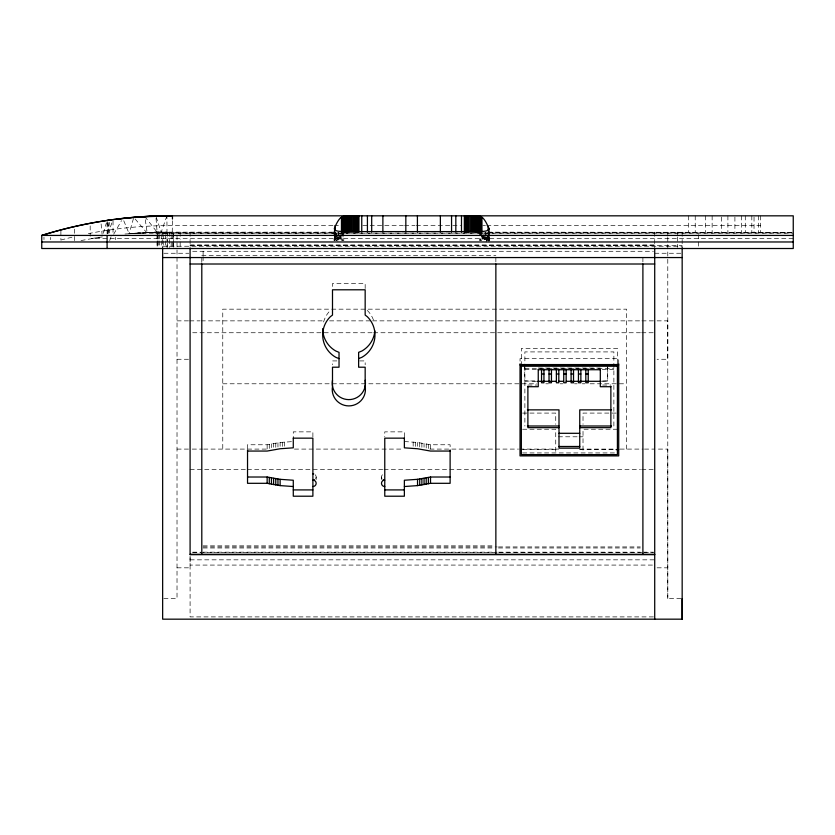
<?xml version="1.0" encoding="UTF-8"?>
<svg xmlns="http://www.w3.org/2000/svg" width="835" height="835" viewBox="0 0 835 835"><rect width="100%" height="100%" fill="white"/><g stroke="black" fill="none" stroke-linecap="round" stroke-linejoin="round"><path stroke-width="0.63" stroke-dasharray="4.17 3.13" d="M190.088 556.047L190.088 565.076L654.713 565.076M489.049 240.678L489.049 231.692M680.963 598.632L667.781 598.632L667.781 449.094L657.093 449.094M488.089 239.426L488.12 233.08M488.955 241.973L489.028 231.806L488.892 239.447M488.746 239.468L488.788 236.973M488.819 235.72L488.882 231.973M488.6 239.488L488.736 234.541M488.371 239.52L488.454 237.077M488.496 235.856L488.621 232.193M488.141 239.551L488.339 234.729M487.849 239.582L487.953 237.203M488.016 236.013L488.183 232.443M484.404 239.572L484.644 234.781M487.546 239.614L487.797 234.917M487.118 240.678L487.588 232.934M486.753 240.689L487.254 233.048M486.231 241.973L486.868 233.142M485.991 239.478L486.179 236.983M485.511 239.499L485.719 237.036M485.041 239.53L485.25 237.088M485.365 235.867L485.688 232.203M107.329 233.675L108.352 222.674M484.519 239.551L484.738 237.13M484.853 235.919L485.198 232.297M107.558 233.643L110.063 220.033M103.352 233.268L106.421 222.768M109.677 240.532L111.065 236.775M166.916 215.858L161.218 232.161L155.863 216.077L157.105 232.172L166.99 232.161L166.99 247.41M107.945 233.758L112.61 220.805M602.39 381.303L607.713 380.969L607.713 367.421M335.827 240.532L337.956 236.775M113.685 234.186L121.482 220.68M154.277 232.266L157.972 232.161M340.106 234.124L341.713 232.892M247.536 448.635L247.536 444.763L267.148 444.763L280.132 442.466L293.283 441.538M81.058 240.532L102.329 236.775M123.768 220.774L129.154 233.664L142.253 232.819M102.35 236.91L91.673 238.507L793.25 238.507M124.968 234.019L157.189 232.161L335.66 232.161M146.626 232.537L129.154 233.664L133.788 217.361L146.626 232.537L148.828 232.652M128.914 233.821L157.189 232.161L166.99 232.579L145.321 232.579L166.99 232.161L166.927 217.11M157.001 232.172L154.412 232.255L166.99 232.579L145.614 232.579L166.99 232.579L157.7 232.203M154.423 232.255L157.189 232.161L145.321 232.579L334.95 232.579M152.116 232.339L155.101 232.287M153.014 232.412L147.137 232.516L144.82 216.578L157.105 232.172M172.229 232.161L172.448 220.847M332.873 225.627L172.48 225.627A417.479 417.479 0 0 0 86.516 233.998M334.167 225.627L340.69 225.627M362.86 225.627L403.284 225.627M404.589 225.627L415.016 225.627M416.321 225.627L460.659 225.627M482.828 225.627L485.438 225.627M486.742 225.627L760.581 225.627M487.838 232.161L793.25 232.37M488.579 232.579L793.25 232.579M166.99 233.215L145.906 232.568L166.99 233.215L790.651 232.892M134.539 233.215L793.25 233.215M190.088 244.999L654.713 244.999M190.088 245.229L654.713 245.229M190.088 245.709L682.164 245.709M162.648 246.231L682.164 246.231M192.697 251.283L653.408 251.283M163.89 253.255L188.846 253.255M654.713 253.255L680.911 253.255M201.799 255.614L495.865 255.614M177.02 320.859L188.459 320.859M189.722 320.859L199.889 320.859M201.162 320.859L324.377 320.859M329.585 320.859L371.272 320.859M372.577 320.859L640.664 320.859M641.938 320.859L653.44 320.859M657.093 320.859L667.781 320.859L667.781 359.269L657.093 359.269M192.697 332.748L372.295 332.748M373.6 332.748L640.393 332.748M641.697 332.748L653.408 332.748M177.02 359.269L190.088 359.269M336.849 360.918L332.497 360.918L332.497 364.78M359.718 360.918L365.166 360.918L365.166 364.78M538.251 368.058L600.313 368.058M524.881 368.298L613.871 368.298M524.881 369.352L536.487 369.352M602.265 369.352L613.871 369.352M524.724 364.958L524.724 380.969L536.07 380.969M602.515 380.969L607.713 380.969M536.508 381.303L524.724 380.969M222.768 383.787L536.728 383.787M545.84 383.787L548.449 383.787M560.17 383.787L562.78 383.787M574.501 383.787L577.11 383.787M582.319 383.787L584.928 383.787M590.136 383.787L626.615 383.787M527.887 385.05L536.957 385.05M602.661 385.05L610.876 385.05M522.616 413.085L555.734 413.085L555.734 424.316M616.136 413.085L583.018 413.085L583.018 424.316M522.616 429.232L555.734 429.232L555.734 452.935M617.409 429.232L583.018 429.232L583.018 452.935M558.333 436.788L577.82 436.788M579.125 436.788L583.018 436.788M404.37 441.538L417.531 442.466L430.516 444.763L450.117 444.763L450.117 448.635M177.02 449.094L190.996 449.094M192.269 449.094L202.435 449.094M203.709 449.094L267.054 449.094M294.411 449.094L403.848 449.094M429.9 449.094L518.483 449.094M519.788 449.094L558.865 449.094M579.709 449.094L614.884 449.094M620.102 449.094L643.221 449.094M644.495 449.094L654.713 449.094M522.637 449.606L558.991 449.606M579.761 449.606L614.821 449.606M522.647 452.935L616.115 452.935M190.088 469.364L246.054 469.364M247.358 469.364L382.701 469.364M384.006 469.364L640.393 469.364M641.697 469.364L653.408 469.364M203.093 545.871L494.56 545.871M203.093 546.935L497.159 546.935M498.464 546.935L640.288 546.935M203.093 547.969L494.56 547.969M498.464 547.969L640.288 547.969M192.687 552.175L200.494 552.175M203.093 552.175L497.159 552.175M498.464 552.175L640.288 552.175M642.898 552.175L653.534 552.175M192.697 552.384L643.002 552.384M644.296 552.384L653.408 552.384M190.088 559.836L654.713 559.836M177.02 567.821L190.088 567.821M657.093 567.821L667.781 567.821M163.837 598.632L177.02 598.632L177.02 232.161M653.408 616.898L190.088 616.898L190.088 555.933M157.418 232.161L161.708 232.234M137.89 233.101L140.478 233.142M157.627 232.266L166.99 232.579M481.534 232.892L482.066 233.215M485.292 236.775L487.421 240.532M107.35 221.713L109.573 233.163M101.118 223.989L102.089 234.218M338.05 232.297L338.394 235.919M338.509 237.13L338.728 239.551M337.778 234.645L338.206 239.53M337.528 237.036L337.935 241.973M337.069 236.983L337.257 239.478M336.38 233.142L336.839 239.447M335.994 233.048L336.495 240.689M335.66 232.934L336.129 240.678M335.326 232.558L335.513 236.086M335.576 237.265L335.701 239.614M338.488 232.38L338.666 235.971M338.728 237.171L338.843 239.572M335.012 231.253L335.127 233.633M335.179 234.823L335.399 239.582M334.762 231.118L334.96 235.94M335.002 237.14L335.106 239.551M334.543 229.75L334.668 233.414M334.71 234.635L334.877 239.52M334.543 235.783L334.449 232.067L334.407 235.804M334.584 237.015L334.647 239.488M334.407 234.468L334.501 239.468M334.25 229.354L334.355 239.447M334.219 231.806L334.271 239.426M335.127 233.08L335.159 239.426M334.198 231.692L334.198 240.678M157.147 234.677L157.147 239.708M157.147 240.96L157.157 247.243L157.157 240.96M760.581 215.827L760.581 232.161M758.347 215.827L758.347 232.161M754.036 217.079L754.036 232.161M751.813 215.827L751.824 232.161M745.29 215.827L745.29 232.161M741.438 215.827L741.438 232.161M734.904 217.079L734.904 232.161M727.901 215.827L727.901 232.161M721.367 217.079L721.367 232.161M712.14 215.827L712.14 232.161M705.606 215.827L705.606 232.161M698.477 234.614L698.477 239.52M698.477 241.973L698.477 247.41M695.231 215.827L695.231 232.161M688.698 215.827L688.698 232.161M682.164 232.161L682.164 247.807M677.686 232.161L677.686 235.835M677.686 237.067L677.686 247.41M667.781 232.161L667.781 236.075M667.781 237.349L667.781 598.632M654.713 232.161L654.713 247.797M642.898 257.712L642.898 262.962M626.615 449.094L626.615 309.169L222.768 309.169L222.768 449.094M618.714 363.851L618.714 358.653L520.038 358.653L520.038 363.851M617.409 363.329L617.409 348.425L521.343 348.425L521.343 363.329M613.871 426.007L613.871 351.911L524.881 351.911L524.881 366.074M607.556 365.292L607.556 381.303M524.881 367.014L524.881 426.007M495.865 257.712L495.865 262.117M489.07 231.577L489.07 240.668M488.84 234.572L488.84 239.499M488.611 231.702L488.611 240.689M483.757 234.885L483.757 239.603M483.194 234.927L483.194 239.624M482.63 234.969L482.63 239.635M482.035 231.504L482.035 233.831M482.035 234.99L482.035 239.645M481.451 232.85L481.451 240.668M480.845 231.566L480.845 240.668M480.24 231.587L480.24 240.668M479.478 231.587L479.478 240.668M430.516 444.763L430.516 449.794M428.365 444.293L428.365 450.576M426.215 443.844L426.215 450.138M424.055 443.448L424.055 447.216M421.884 443.082L421.884 448.113M419.713 442.759L419.713 447.79M417.531 442.466L417.531 446.234M415.35 442.216L415.35 447.247M413.158 442.007L413.158 447.038M404.37 436.893L404.37 431.862L384.768 431.862L384.768 436.893M381.501 477.015L381.501 479.53M365.166 288.566L365.166 283.514L332.497 283.514L332.497 288.566M343.769 231.587L343.769 240.668M343.008 232.881L343.008 240.668M342.402 231.566L342.402 240.668M341.797 231.546L341.797 240.668M341.212 231.504L341.212 233.831M341.212 234.99L341.212 239.645M340.617 234.969L340.617 239.635M340.054 234.927L340.054 239.624M339.49 234.885L339.49 239.603M334.637 231.702L334.637 240.689M334.407 237.036L334.407 239.499M334.177 231.577L334.177 240.668M316.152 477.015L316.152 479.53M312.885 436.893L312.885 431.862L293.283 431.862L293.283 436.893M284.505 442.007L284.505 447.038M282.314 442.216L282.314 447.247M280.132 442.466L280.132 446.234M277.951 442.759L277.951 447.79M275.769 443.082L275.769 448.113M273.609 443.448L273.609 447.216M271.448 443.844L271.448 447.623M269.287 444.293L269.287 449.313M267.148 444.763L267.148 449.794M203.103 251.283L203.103 255.176M203.103 256.47L203.103 261.668M201.799 258.213L201.799 262.962M190.088 232.161L190.088 247.765M180.172 232.161L180.172 239.52M180.172 241.973L180.172 247.41M173.596 232.161L173.596 241.973M173.596 243.058L173.596 247.41M173.315 234.614L173.315 239.52M173.315 241.973L173.315 247.41M172.501 234.614L172.501 239.52M172.501 241.973L172.501 247.41M171.185 234.614L171.185 239.52M171.185 241.973L171.185 247.41M169.484 232.161L169.484 247.41M167.501 232.161L167.501 241.973M167.501 243.058L167.501 247.41M165.372 234.677L165.372 239.708M165.372 240.96L165.372 247.243M163.253 234.677L163.253 239.708M163.253 240.96L163.253 247.243M162.648 232.161L162.648 247.807M161.27 234.677L161.27 239.708M161.27 240.96L161.27 247.243M159.558 234.677L159.558 239.708M159.558 240.96L159.558 247.243M158.253 234.677L158.253 239.708M158.253 240.96L158.253 247.243M157.439 234.677L157.439 239.708M157.439 240.96L157.439 247.243M157.157 234.677L157.157 239.708M115.303 237.359L115.303 239.666M113.038 220.826L113.038 234.103M107.099 222.851L107.099 233.706M90.18 225.899L90.18 236.211M74.419 229.155L74.419 240.689M60.892 231.138L60.892 239.561M50.507 237.39L50.507 239.676M43.973 237.171L43.973 239.572M60.819 240.073A417.479 417.479 0 0 1 73.616 236.827M381.939 478.632A3.267 3.225 0 0 1 383.14 474.228M323.583 321.986A26.135 25.801 0 0 1 330.347 310.422M367.317 310.422A26.135 25.801 0 0 1 374.08 321.986M315.202 474.739A3.267 3.225 0 0 1 315.202 479.3"/><path stroke-width="1.25" d="M343.289 232.213L343.31 216.077M477.933 232.161L477.944 215.827M478.278 232.161L478.278 215.827L482.693 217.831A431.215 42.909 90 0 1 488.151 226.734C491.544 231.598 482.933 231.337 480.24 231.587L343.008 231.587C340.315 231.337 331.704 231.598 335.096 226.734A431.215 42.909 90 0 1 340.555 217.831L344.97 215.827L344.97 232.161M478.82 232.161L478.831 215.858M162.648 247.797L162.648 619.173L682.164 619.173L682.164 598.632M480.991 231.347L481.043 216.578M488.131 230.543L488.151 226.734M356.785 215.827L356.785 232.161L356.075 215.827L355.407 232.161L355.407 215.827M467.84 215.827L467.84 232.161L467.172 215.827L466.462 232.161L466.462 215.827M107.099 220.513L111.681 219.814M358.632 358.632L361.899 357.296A26.135 25.801 0 0 0 367.317 316.705L365.166 315.077L365.166 289.797L332.497 289.797L332.497 315.077L330.347 316.705A26.135 25.801 0 0 0 335.764 357.296L339.031 358.632M383.14 479.812A3.267 3.225 0 0 0 384.768 480.24L384.768 496.209L404.37 496.209L404.37 480.24L417.531 479.321L430.516 477.015L450.117 477.015M404.37 486.534L417.531 485.605L430.516 483.308L450.117 483.308L450.117 449.929M139.299 216.902C106.212 219.281 73.407 225.523 41.75 235.428L41.75 248.506L793.25 248.506L793.25 215.827L172.448 215.827L139.299 216.902A853.36 603.413 -90 0 1 172.448 215.827L172.448 219.041M793.25 235.428L41.75 235.428A427.102 427.102 0 0 1 172.448 215.827A851.408 601.92 -89.8 0 0 117.297 219.219M41.75 241.973L793.25 241.973M162.648 257.556L682.164 257.556M190.088 264.006L654.713 264.006M521.343 364.571L617.409 364.571M520.038 364.937L618.714 364.937M521.343 366.231L617.409 366.231M538.251 369.717L600.313 369.717M541.539 374.007L543.95 374.007M549.033 374.007L551.455 374.007M556.392 374.007L558.813 374.007M563.74 374.007L566.161 374.007M571.098 374.007L573.52 374.007M578.446 374.007L580.868 374.007M585.805 374.007L588.226 374.007M537.803 381.303L555.891 381.303M558.469 381.303L563.635 381.303M566.224 381.303L601.096 381.303M527.887 386.709L538.251 386.709L538.251 369.268M610.876 386.709L600.313 386.709L600.313 369.268M527.407 409.86L559.001 409.86L559.001 448.155L579.751 448.155L579.751 409.86L611.345 409.86M527.407 426.007L559.001 426.007M579.751 426.007L611.345 426.007M559.001 427.666L527.887 427.666L527.887 386.323M579.751 427.666L610.876 427.666L610.876 386.323M559.001 433.302L579.751 433.302M293.283 438.156L312.885 438.156L312.885 480.083A3.267 3.225 0 0 1 316.152 483.308A3.267 3.225 0 0 1 312.885 486.534M404.37 438.156L384.768 438.156L384.768 480.083A3.267 3.225 0 0 0 381.501 483.308A3.267 3.225 0 0 0 384.768 486.534M559.001 446.485L579.751 446.485M616.115 449.606L618.714 449.606M247.536 451.057L267.148 451.057L280.132 448.75L293.283 447.831L293.283 437.916M450.117 451.057L430.516 451.057L417.531 448.75L404.37 447.831L404.37 437.916M247.536 477.015L267.148 477.015L280.132 479.321L293.283 480.24L293.283 496.209L312.885 496.209L312.885 480.24A3.267 3.225 0 0 0 314.524 479.812M293.283 486.534L280.132 485.605L267.148 483.308L247.536 483.308L247.536 449.929M293.283 489.915L312.885 489.915M384.768 489.915L404.37 489.915M190.088 554.273L654.713 554.273M654.713 554.67L190.088 554.67L190.088 248.746M335.096 226.734L335.117 230.543M342.204 216.578L342.256 231.347M479.937 216.077L479.948 232.213M344.417 215.858L344.427 232.161M682.164 247.797L682.164 619.173M654.713 248.746L654.713 619.173M642.898 263.996L642.898 554.273M618.714 363.851L618.714 455.889L520.038 455.889L520.038 363.851M617.409 363.945L617.409 454.605L521.343 454.605L521.343 363.945M588.226 368.986L588.226 382.774L585.805 382.774L585.805 368.986M580.868 368.986L580.868 382.774L578.446 382.774L578.446 368.986M573.52 368.986L573.52 382.774L571.098 382.774L571.098 368.986M566.161 368.986L566.161 382.774L563.74 382.774L563.74 368.986M558.813 368.986L558.813 382.774L556.392 382.774L556.392 368.986M551.455 368.986L551.455 382.774L549.033 382.774L549.033 368.986M543.95 368.986L543.95 382.774L541.539 382.774L541.539 368.986M495.865 263.996L495.865 554.252M488.84 228.414L488.84 230.877M488.611 227.851L488.611 230.418M481.795 217.069L481.795 231.827M481.534 216.86L481.534 231.66M477.787 215.827L477.787 232.161M477.453 215.827L477.453 232.161M476.962 215.827L476.962 232.161M476.305 215.827L476.305 232.161M475.501 215.827L475.501 232.161M474.572 215.827L474.572 232.161M473.518 215.827L473.518 232.161M472.359 215.827L472.359 232.161M471.128 215.827L471.128 232.161M469.844 215.827L469.844 232.161M468.508 215.827L468.508 232.161M467.172 215.827L467.172 232.161M465.784 215.827L465.784 232.161M464.834 215.827L464.834 232.161M464.333 215.827L464.333 232.161M461.494 215.827L461.494 232.161M455.827 215.827L455.827 232.161M451.558 215.827L451.558 232.161M440.369 215.827L440.369 232.161M430.516 477.015L430.516 483.308M428.365 477.495L428.365 483.778M426.215 477.933L426.215 484.216M424.055 478.34L424.055 484.624M421.884 478.705L421.884 484.989M419.713 479.029L419.713 485.312M417.531 479.321L417.531 485.605M417.416 215.827L417.416 232.161M405.831 215.827L405.831 232.161M382.879 215.827L382.879 232.161M371.69 215.827L371.69 232.161M367.421 215.827L367.421 232.161M361.753 215.827L361.753 232.161M358.914 215.827L358.914 232.161M358.413 215.827L358.413 232.161M357.495 215.827L357.495 232.161M356.075 215.827L356.075 232.161M354.739 215.827L354.739 232.161M353.403 215.827L353.403 232.161M352.12 215.827L352.12 232.161M350.888 215.827L350.888 232.161M349.729 215.827L349.729 232.161M348.675 215.827L348.675 232.161M347.746 215.827L347.746 232.161M346.942 215.827L346.942 232.161M346.285 215.827L346.285 232.161M345.794 215.827L345.794 232.161M345.46 215.827L345.46 232.161M345.304 215.827L345.304 232.161M341.713 216.86L341.713 231.66M341.452 217.069L341.452 231.827M334.637 227.851L334.637 230.418M280.132 479.321L280.132 485.605M277.951 479.029L277.951 485.312M275.769 478.705L275.769 484.989M273.609 478.34L273.609 484.624M271.448 477.933L271.448 484.216M269.287 477.495L269.287 483.778M267.148 477.015L267.148 483.308M201.799 263.996L201.799 554.273M107.099 235.428L107.099 248.506M374.873 330.9A26.135 25.801 0 0 1 361.899 351.003L358.632 352.339L358.632 367.202L365.166 367.202L365.166 386.553A16.606 16.397 0 0 1 348.832 405.904A16.606 16.397 0 0 1 332.497 386.553L332.497 367.202L339.031 367.202L339.031 352.339L335.764 351.003A26.135 25.801 0 0 1 322.686 328.666M365.333 385.029A16.606 16.397 0 0 1 346.41 399.443A16.606 16.397 0 0 1 332.497 380.269M365.166 380.269A16.606 16.397 0 0 1 365.427 383.849M312.885 473.789A3.267 3.225 0 0 1 313.73 473.904"/></g></svg>
